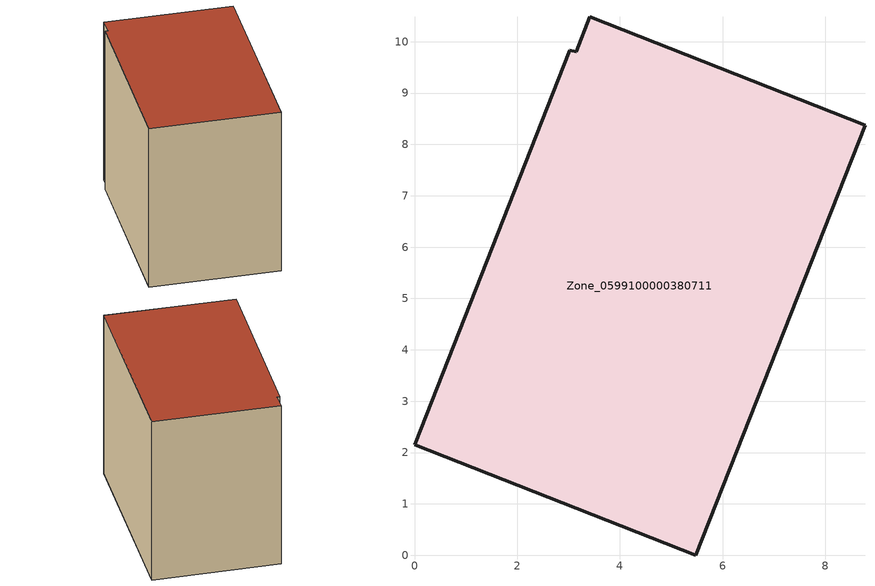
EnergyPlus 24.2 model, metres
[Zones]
Zone_0599100000380711
 floor ground (C_G): 3.15,9.8 3.41,10.48 8.77,8.38 5.48,0 0,2.15 3.02,9.83 z4.01
 wall outside (C_F): 5.48,0 8.77,8.38 3.41,10.48 3.15,9.8 3.02,9.83 0,2.15 5.48,0 z4.01:12.07
 roof outside (C_R): 3.41,10.48 3.15,9.8 3.02,9.83 0,2.15 5.48,0 8.77,8.38 z12.07
[BUILDING]
Pand.0599100000380711: North Axis=0; Terrain=City; Loads Convergence Tolerance Value=0.04; Temperature Convergence Tolerance Value=0.4; Solar Distribution=FullExterior; Maximum Number of Warmup Days=25; Minimum Number of Warmup Days=1
[Site:Location]
Rotterdam.The.Hague.AP_ZH_NLD Design_Conditions: Latitude=51.96; Longitude=4.45; Time Zone=1; Elevation=-4.5
[SITE:GROUNDTEMPERATURE:BUILDINGSURFACE]
18, 18, 18, 18, 18, 18, 18, 18, 18, 18, 18, 18
[MATERIAL] Thermal Absorptance=0.9; Solar Absorptance=0.7; Visible Absorptance=0.7
Name | Roughness | Thickness | Conductivity | Density | Specific Heat
G.TI.1992-2005 | MediumSmooth | 0.15 | 0.06 | 540 | 1210
F.TI.1992-2005 | Rough | 0.3 | 0.12 | 1920 | 840
R.TI.1992-2005 | MediumRough | 0.2 | 0.08 | 1500 | 1000
[CONSTRUCTION]
C_G: G.TI.1992-2005
C_F: F.TI.1992-2005
C_R: R.TI.1992-2005
[ZONE]
Zone_0599100000380711: Type=1; Multiplier=1; Ceiling Height=Autocalculate; Volume=Autocalculate; Floor Area=autocalculate; Part of Total Floor Area=Yes
[ZONEINFILTRATION:DESIGNFLOWRATE]
Infil_Zone_0599100000380711: Zone or ZoneList or Space or SpaceList=Zone_0599100000380711; Schedule=AlwaysOn; Design Flow Rate Calculation Method=Flow/Area; Flow Rate per Floor Area=0.0015; Constant Term Coefficient=1; Temperature Term Coefficient=0; Velocity Term Coefficient=0; Velocity Squared Term Coefficient=0
[HVACTEMPLATE:ZONE:IDEALLOADSAIRSYSTEM]
Zone_0599100000380711: Maximum Heating Supply Air Temperature=50; Minimum Cooling Supply Air Temperature=13; Maximum Heating Supply Air Humidity Ratio=0.0156; Minimum Cooling Supply Air Humidity Ratio=0.0077; Heating Limit=NoLimit; Cooling Limit=NoLimit; Dehumidification Control Type=ConstantSensibleHeatRatio; Cooling Sensible Heat Ratio=0.7; Dehumidification Setpoint=60; Humidification Control Type=None; Humidification Setpoint=30; Outdoor Air Method=None; Outdoor Air Flow Rate per Person=0.00944; Outdoor Air Flow Rate per Zone Floor Area=0; Outdoor Air Flow Rate per Zone=0; Demand Controlled Ventilation Type=None; Outdoor Air Economizer Type=NoEconomizer; Heat Recovery Type=None; Sensible Heat Recovery Effectiveness=0.7; Latent Heat Recovery Effectiveness=0.65
[ZONECONTROL:THERMOSTAT]
ThermostatControl_Zone_0599100000380711: Zone or ZoneList=Zone_0599100000380711; Control Type Schedule=DualSetpointControlType; Control 1=Thermostat_Zone_0599100000380711; Temperature Difference Between Cutout And Setpoint=0
[THERMOSTATSETPOINT:DUALSETPOINT]
Thermostat_Zone_0599100000380711: Heating Setpoint Temperature Schedule=HeatingSetpoint_Zone_0599100000380711; Cooling Setpoint Temperature Schedule=CoolingSetpoint_Zone_0599100000380711
[SCHEDULE:COMPACT]
HeatingSetpoint_Zone_0599100000380711: Through: 12/31, For: AllDays, Until: 24:00, 21
CoolingSetpoint_Zone_0599100000380711: Through: 12/31, For: AllDays, Until: 24:00, 24
DualSetpointControlType: Through: 12/31, For: AllDays, Until: 24:00, 4
AlwaysOn: Through: 12/31, For: AllDays, Until: 24:00, 1
